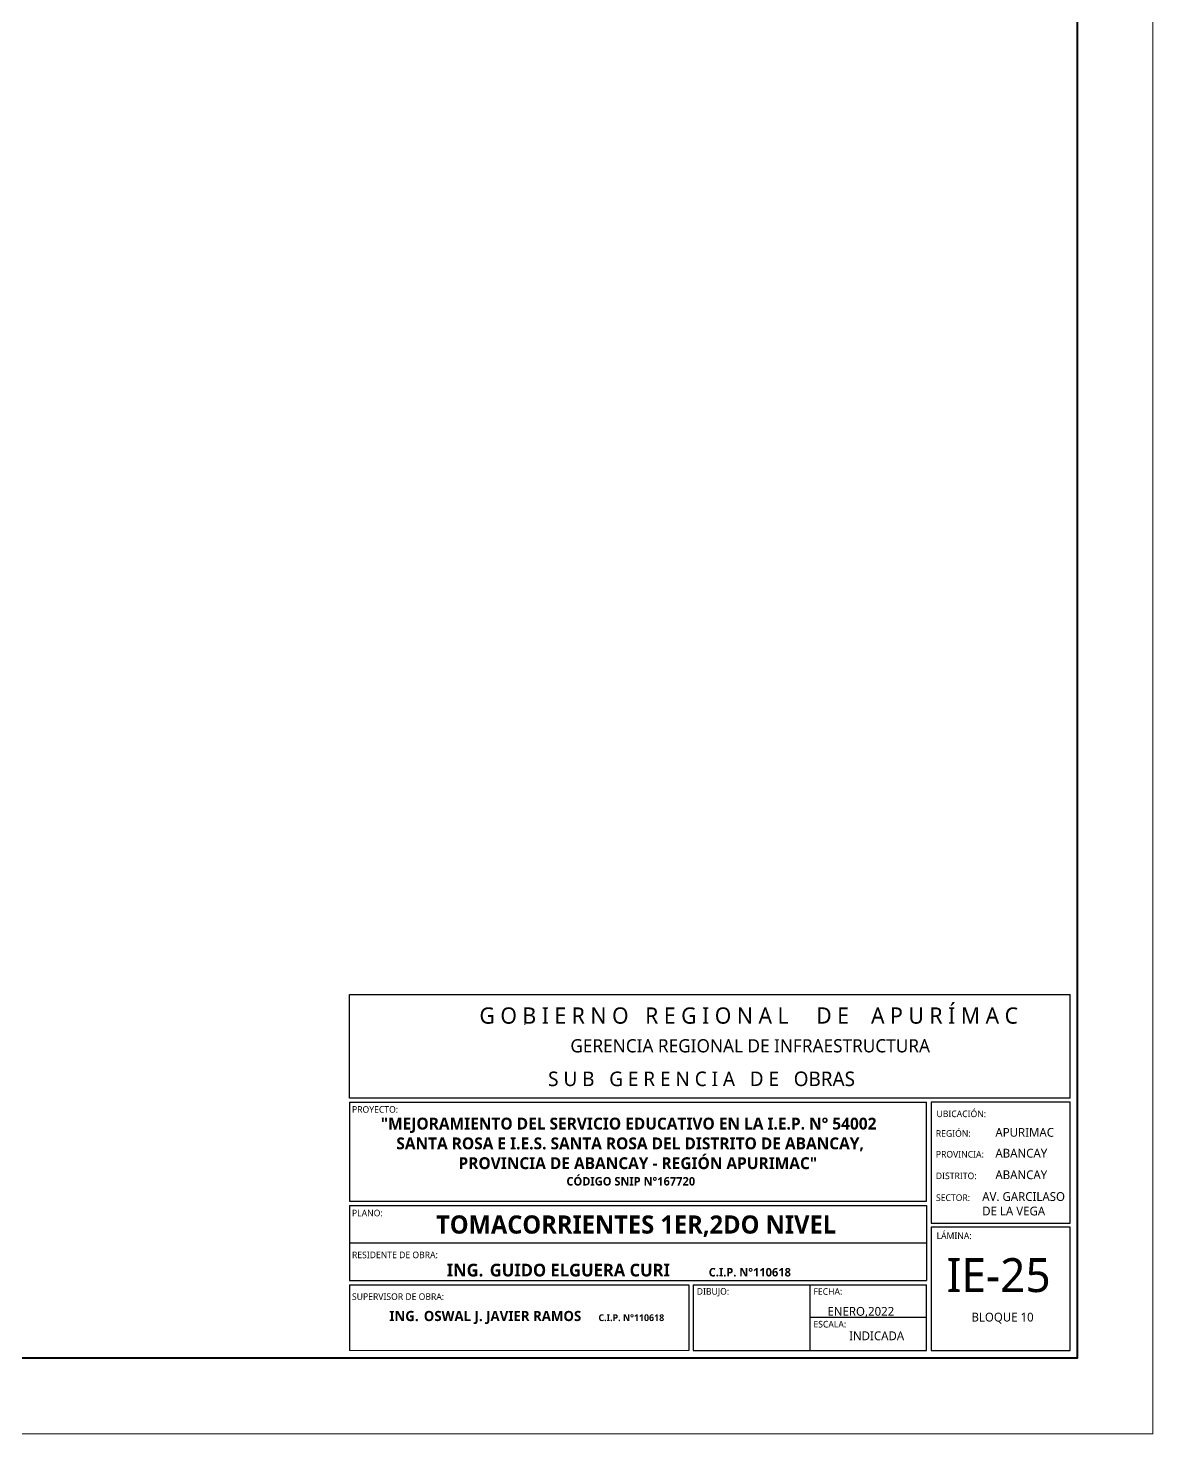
# Model space of a CAD drawing. Header units: metres. Extents: x -17 to 101, y 0 to 79.
# Drawn here: x 85.68 to 100.54, y 37.93 to 56.49 of the extents above; entities that cross this region are included whole.
import ezdxf

# ---------------------------------------------------------------- set-up
doc = ezdxf.new("R2010")
doc.units = ezdxf.units.M
for name, color, linetype, lineweight in [('Cotas varias El', 253, 'Continuous', 13), ('LINEAS_IND.', 252, 'Continuous', 5), ('Membrete', 250, 'Continuous', 15)]:
    doc.layers.add(name, color=color, linetype=linetype, lineweight=lineweight)
doc.styles.add('Generales', font='trebuc.ttf', dxfattribs={"height": 0.1})

msp = doc.modelspace()

# ---------------------------------------------------------------- linework, layer by layer
at = {"layer": 'Cotas varias El'}
msp.add_lwpolyline([(50.439, 73.43), (100.539, 73.43), (100.539, 37.93), (50.439, 37.93), (50.439, 73.43)], dxfattribs=at)
at = {"layer": 'Cotas varias El', "lineweight": 40}
msp.add_lwpolyline([(51.439, 72.43), (99.539, 72.43), (99.539, 38.93), (51.439, 38.93)], close=True, dxfattribs=at)
at = {"layer": 'LINEAS_IND.', "color": 7, "ltscale": 0.5}
msp.add_line((92.233, 43.341, 0.571), (92.244, 43.335, 0.571), dxfattribs=at)
msp.add_line((92.233, 43.341, 0.571), (92.244, 43.335, 0.571), dxfattribs=at)
at = {"layer": 'Membrete', "color": 7, "lineweight": 30, "ltscale": 0.5}
for p, q in [((89.925, 42.362), (89.925, 43.731)), ((89.925, 43.731), (99.446, 43.731)), ((99.446, 42.362), (89.925, 42.362)), ((89.925, 42.312), (97.548, 42.312)), ((89.925, 42.312), (89.925, 41.003)), ((89.926, 41.003), (97.548, 41.003)), ((89.926, 40.944), (97.548, 40.944)), ((89.926, 40.944), (89.926, 39.955)), ((97.548, 40.944), (97.548, 39.955)), ((97.548, 40.449), (89.926, 40.449)), ((89.926, 39.955), (97.548, 39.955)), ((89.926, 39.899), (94.406, 39.899)), ((89.926, 39.899), (89.926, 39.033)), ((94.406, 39.899), (94.406, 39.033)), ((94.464, 39.899), (97.548, 39.899)), ((94.464, 39.899), (94.464, 39.033)), ((97.548, 39.466), (96.006, 39.466))]:
    msp.add_line(p, q, dxfattribs=at)
at = {"layer": 'Membrete', "color": 7, "lineweight": 20, "ltscale": 0.5}
msp.add_line((99.446, 43.731), (89.925, 43.731), dxfattribs=at)
msp.add_lwpolyline([(99.446, 42.362), (99.446, 43.731)], dxfattribs=at)
at = {"layer": 'Membrete', "color": 7, "lineweight": 30, "ltscale": 0.5}
for points in [[(99.446, 42.362), (99.446, 43.731)], [(97.548, 41.003), (97.548, 42.312)], [(94.464, 39.033), (97.548, 39.033), (97.548, 39.899)], [(96.006, 39.899), (96.006, 39.033)]]:
    msp.add_lwpolyline(points, dxfattribs=at)
for points in [[(99.446, 42.312), (97.611, 42.312), (97.611, 40.714), (99.446, 40.714)], [(99.446, 40.658), (97.611, 40.658), (97.611, 39.033), (99.446, 39.033)]]:
    msp.add_lwpolyline(points, close=True, dxfattribs=at)
at = {"layer": 'Membrete', "color": 7, "lineweight": 18, "ltscale": 0.5}
msp.add_lwpolyline([(89.926, 39.033), (94.406, 39.033)], dxfattribs=at)
msp.add_lwpolyline([(89.926, 39.033), (94.406, 39.033)], dxfattribs=at)

# ---------------------------------------------------------------- texts
at = {"layer": 'Membrete', "color": 7, "lineweight": 5, "style": 'Generales'}
for s, height, p in [('G O B I E R N O   R E G I O N A L     D E    A P U R Í M A C   ', 0.21504, (91.641, 43.347)), ('GERENCIA REGIONAL DE INFRAESTRUCTURA', 0.17436, (92.843, 42.968)), ('S U B   G E R E N C I A   D E   OBRAS', 0.19179, (92.549, 42.523))]:
    msp.add_text(s, height=height, dxfattribs=at).set_placement(p)
at = {"layer": 'Membrete', "color": 7, "ltscale": 0.5, "style": 'Generales'}
for s, height, p in [('PROYECTO:', 0.0872, (89.957, 42.171)), ('UBICACIÓN:', 0.0872, (97.68, 42.113)), ('REGIÓN:', 0.0872, (97.671, 41.854)), ('APURIMAC', 0.1162, (98.458, 41.854)), ('PROVINCIA:', 0.0872, (97.671, 41.579)), ('ABANCAY', 0.1162, (98.458, 41.579)), ('ABANCAY', 0.1162, (98.458, 41.294)), ('DISTRITO:', 0.0872, (97.671, 41.294)), ('SECTOR: ', 0.0872, (97.673, 41.006)), ('AV. GARCILASO  ', 0.11624, (98.284, 41.006)), ('PLANO:', 0.0872, (89.957, 40.803)), ('DE LA VEGA', 0.1162, (98.284, 40.815)), ('LÁMINA:', 0.0872, (97.681, 40.503)), ('RESIDENTE DE OBRA:', 0.08718, (89.957, 40.25)), ('IE-25', 0.448, (97.811, 39.803)), ('SUPERVISOR DE OBRA:', 0.08718, (89.957, 39.699)), ('DIBUJO:', 0.0872, (94.512, 39.768)), ('FECHA:', 0.0872, (96.054, 39.767)), ('ENERO,2022', 0.1162, (96.239, 39.49)), ('ESCALA:', 0.0872, (96.054, 39.335)), ('BLOQUE 10', 0.1162, (98.142, 39.414)), ('INDICADA', 0.1162, (96.525, 39.167))]:
    msp.add_text(s, height=height, dxfattribs=at).set_placement(p)
at = {"layer": 'Membrete', "color": 7, "ltscale": 0.5, "attachment_point": 1, "style": 'Generales'}
for s, insert, char_height, width in [('\\pi0.5376;{\\fTrebuchet MS|b1|i0|c0|p34;\\H0.6891x;"MEJORAMIENTO DEL SERVICIO EDUCATIVO EN LA I.E.P. N° 54002 \\P\\pi0.74287;SANTA ROSA E I.E.S. SANTA ROSA DEL DISTRITO DE ABANCAY, \\P\\pi1.56467;PROVINCIA DE ABANCAY - REGIÓN APURIMAC"\\H1.4512x;\\P\\pi2.99059;\\H0.49222x;CÓDIGO SNIP N°167720}', (89.8, 42.106), 0.227544, 7.67255), ('{\\fTrebuchet MS|b1|i0|c0|p34;TOMACORRIENTES 1ER,2DO NIVEL }', (91.068, 40.815), 0.24019, 7.41882), ('\\pi-0.47999,l0.66961,t0.66961;{\\fTrebuchet MS|b1|i0|c0|p34;\\H0.88598x;ING.^IGUIDO ELGUERA CURI         \\H0.66667x;C.I.P. N°110618}', (91.019, 40.177), 0.18962, 5.90179), ('\\pi-0.38399,l0.53568,t0.53568;{\\fTrebuchet MS|b1|i0|c0|p34;\\H0.88598x;ING.^IOSWAL J. JAVIER RAMOS     \\H0.66667x;C.I.P. N°110618}', (90.299, 39.554), 0.151696, 4.72143)]:
    msp.add_mtext(s, dxfattribs=dict(at, insert=insert, char_height=char_height, width=width))

doc.saveas('drawing.dxf')
